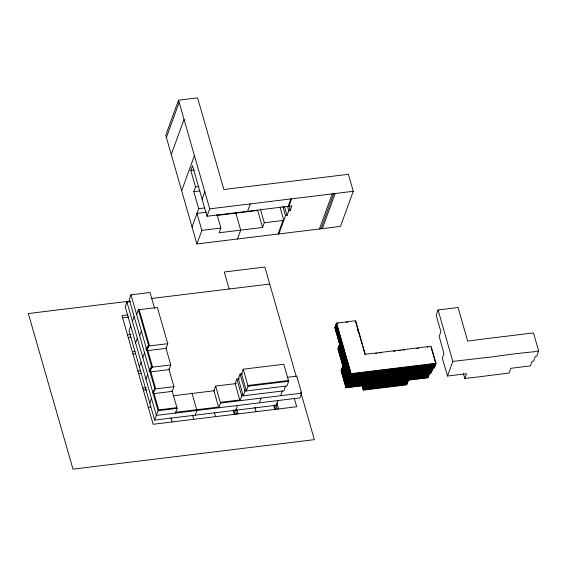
<?xml version="1.0" encoding="UTF-8"?>
<svg xmlns="http://www.w3.org/2000/svg" width="567" height="567" viewBox="0 0 567 567"><rect width="100%" height="100%" fill="white"/><g stroke="black" fill="none" stroke-linecap="round" stroke-linejoin="round"><path stroke-width="0.85" d="M464.812 378.423L466.528 373.717L447.483 376.041L452.813 361.399L438.064 309.965L458.065 307.52L467.69 341.1L488.655 338.35A724.754 79.508 -5.1 0 0 529.231 333.396L533.526 333.056L538.65 350.909L536.751 356.133L535.333 356.31L533.618 361.016L532.037 361.321L530.386 365.913L510.86 368.295L509.145 373.008L476.06 377.204L464.812 378.423L463.345 373.589M178.534 100.182L165.755 135.286L196.919 243.952L340.483 226.41L353.262 191.306L348.386 174.303L223.866 189.513L197.578 97.85L178.534 100.182L209.698 208.847L206.998 216.254L291.885 205.885L290.169 210.591L288.752 210.761L287.037 215.474L285.52 215.658L278.872 233.937M166.379 137.462L179.158 102.358M171.269 154.5L184.041 119.403M130.382 301.623L126.916 302.041L125.201 306.754L156.364 415.42L299.929 397.878L301.644 393.172L296.768 376.169L287.271 377.324M154.6 308.476L150.014 292.473L130.97 294.805L129.255 299.511L154.919 388.997L153.203 393.704L172.248 391.379L173.963 386.673L168.888 368.982M130.715 325.968L129 330.681L154.656 420.126L276.37 405.256L278.085 400.543M132.43 321.262L134.145 316.556M136.612 314.487L138.327 309.78L157.371 307.456L167.761 343.673L166.046 348.386L147.002 350.711L148.717 346.005L138.327 309.78M181.653 190.725L194.431 155.62M192.043 226.949L198.698 208.67L193.808 191.625L195.523 186.919L190.781 170.383L192.497 165.67L206.998 216.254M135.591 342.971L137.306 338.265M139.645 335.735L141.353 331.022M139.39 366.899L141.105 362.193M142.813 357.486L144.528 352.773M202.121 199.251L204.822 191.844M145.981 379.195L147.689 374.489M130.97 294.805L151.743 367.246L150.028 371.952L169.072 369.627L170.787 364.921L165.954 348.067M196.919 243.952L201.859 230.379L196.983 213.376L206.508 212.214M149.78 403.123L151.488 398.417M217.005 214.454L220.903 228.054L219.188 232.761L262.564 227.459L264.279 222.753L260.373 209.152M154.656 420.126L158.08 410.706L126.916 302.041M237.495 238.99L240.72 230.131L235.844 213.128M247.573 211.293L250.267 203.886M172.049 390.691L177.124 408.382L175.409 413.088L175.196 412.351L218.571 407.049M195.225 415.172L196.94 410.458L192.064 393.455M215.623 386.077L213.908 390.791L218.784 407.793L220.499 403.08L215.623 386.077L236.34 383.547M278.064 234.036L283.004 220.464M288.149 206.338L290.843 198.932M288.95 206.239L291.644 198.833M236.864 378.983L235.156 383.696L240.032 400.699L241.74 395.986L236.864 378.983L239.458 378.671M240.096 374.092L238.381 378.799L243.257 395.801L244.972 391.095L240.096 374.092L242.683 373.773M243.229 369.209L241.514 373.915L246.39 390.918L248.105 386.212L243.229 369.209L283.798 364.255L288.674 381.251L286.959 385.964L244.972 391.095M235.801 410.21L237.509 405.504M319.441 228.983L332.219 193.879M320.957 228.799L333.729 193.694M322.375 228.621L335.147 193.517M259.36 402.832L261.075 398.126M280.601 395.738L282.316 391.032M285.541 386.134L283.833 390.847L241.74 395.986M336.6 323.048L334.884 327.754L339.626 344.289L337.911 349.003L347.67 383.058L431.14 372.852L432.855 368.139L434.272 367.969L435.988 363.256L431.111 346.253L365.276 354.297L355.644 320.724L336.6 323.048L351.108 373.625L345.962 387.757L365.006 385.425L363.291 390.139L406.667 384.837L408.382 380.131L427.915 377.742L433.053 363.617M346.231 356.629L341.086 370.754L345.962 387.757M384.823 387.509L391.677 368.67M438.064 309.965L436.158 315.188L440.899 331.723L439.191 336.429L443.94 353.553L442.366 358.188L447.483 376.041M427.107 377.842L432.252 363.716M149.723 370.889L151.743 367.246M146.548 349.13L148.717 346.005M538.65 350.909L534.483 351.717A724.754 629.682 -38.3 0 0 493.914 356.671L452.813 361.399M190.781 170.383L194.24 169.958M195.523 186.919L198.989 186.493M193.808 191.625L199.868 190.881M198.698 208.67L204.758 207.926M209.698 208.847L353.262 191.306M216.899 215.446L257.687 210.463L262.564 227.459M201.859 230.379L220.903 228.054M264.279 222.753L283.805 220.365L280.148 207.614M130.169 301.098L28.35 313.537L72.98 469.15L314.352 439.659L300.694 392.038M151.233 298.525L269.722 284.046M128.036 314.869L121.976 315.613L153.14 424.279L296.704 406.737L294.266 398.24M122.6 317.789L128.659 317.052M127.49 334.835L130.949 334.41M128.248 337.478L130.842 337.159M167.761 343.673L147.888 346.104L145.719 349.237L147.377 349.031M338.159 323.318L336.422 323.53L350.93 374.107L435.81 363.738L431.175 347.585M345.948 322.361L347.677 322.155M132.366 351.838L134.96 351.519M132.99 354.014L135.584 353.695M170.787 364.921L150.914 367.345L148.894 370.988L150.553 370.783L155.748 388.898L154.706 388.26L152.991 392.966L154.033 393.604L158.696 409.87L176.911 407.645M137.88 371.052L140.474 370.74M138.639 373.696L141.233 373.384M375.432 353.517L377.154 353.305M379.741 352.993L381.463 352.78M393.533 351.306L395.263 351.093M398.714 350.668L400.437 350.463M403.031 350.144L404.753 349.931M416.844 348.457L418.566 348.244M427.199 347.188L428 347.096M142.756 388.055L146.215 387.63M143.38 390.231L146.839 389.812M154.919 388.997L173.963 386.673M247.892 385.475L288.461 380.514M248.105 386.212L288.674 381.251M351.108 373.625L435.988 363.256M173.07 395.78L214.51 390.713M435.647 364.184L350.767 374.553L336.259 323.977M435.484 364.631L350.604 375L336.096 324.423M435.321 365.077L350.441 375.453L335.933 324.87M435.158 365.531L350.278 375.9L335.77 325.316M434.995 365.977L350.115 376.346L335.607 325.763M434.832 366.424L349.952 376.793L335.444 326.216M434.669 366.87L349.789 377.239L335.281 326.663M244.76 390.351L246.177 390.181M434.506 367.317L349.626 377.686L335.118 327.109M434.343 367.763L349.463 378.139L334.955 327.556M432.763 368.387L349.3 378.586L339.534 344.538M432.6 368.833L349.137 379.032L339.371 344.984M432.437 369.28L348.974 379.479L339.208 345.431M432.274 369.734L348.811 379.925L339.045 345.884M432.111 370.18L348.648 380.372L338.882 346.331M431.948 370.627L348.485 380.826L338.719 346.777M431.785 371.073L348.322 381.272L338.556 347.224M431.622 371.52L348.159 381.719L338.393 347.67M431.459 371.966L347.996 382.165L338.23 348.124M241.528 395.249L243.045 395.064M431.296 372.42L347.833 382.612L338.067 348.57M148.263 407.276L150.865 406.957M429.623 373.036L431.14 372.852M429.46 373.497L347.507 383.512L342.631 366.509M429.297 373.944L347.344 383.958L342.468 366.955M429.134 374.39L347.181 384.405L342.305 367.402M428.971 374.844L347.018 384.851L342.142 367.848M428.808 375.29L346.855 385.298L341.979 368.295M428.645 375.737L346.692 385.744L341.816 368.748M428.482 376.183L346.529 386.198L341.653 369.195M428.319 376.63L346.366 386.644L341.49 369.641M220.287 402.343L239.82 399.955M428.156 377.076L346.203 387.091L341.327 370.088M427.993 377.53L346.04 387.537L341.164 370.534M158.08 410.706L177.124 408.382M220.499 403.08L301.644 393.172M364.921 385.659L408.297 380.358M364.758 386.106L408.134 380.811M407.971 381.258L364.595 386.552L364.106 384.851M407.808 381.704L364.432 387.006L363.943 385.305M407.645 382.151L364.269 387.452L363.539 384.901M407.482 382.597L364.106 387.899L363.376 385.347M407.319 383.044L363.943 388.345L362.972 384.943M407.156 383.498L363.78 388.792L362.809 385.39M406.993 383.944L363.617 389.238L362.398 384.993M406.83 384.391L363.454 389.692L362.235 385.44M355.466 321.198L362.207 344.708M362.689 346.387L365.098 354.779M357.472 329.2L358.195 331.723M361.831 385.036L363.291 390.139M288.95 206.338L290.169 210.591M287.533 206.516L288.752 210.761M284.599 206.969L287.037 215.474M282.841 206.31L285.52 215.658M296.307 376.736L264.846 267.043L224.277 272.004L229.153 289M276.887 403.002L278.595 408.949M275.959 404.873L277.178 409.126M274.442 405.058L275.661 409.31M273.641 405.157L274.86 409.409M254.916 407.446L256.135 411.692M236.8 409.657L238.02 413.91M235.383 409.828L236.602 414.08M233.873 410.012L235.092 414.264M233.065 410.111L234.284 414.364M214.34 412.4L215.559 416.653M192.497 415.072L193.716 419.318M170.979 417.737L172.184 421.947M139.156 309.681L149.546 345.898M147.611 349.853L152.573 367.147"/></g></svg>
